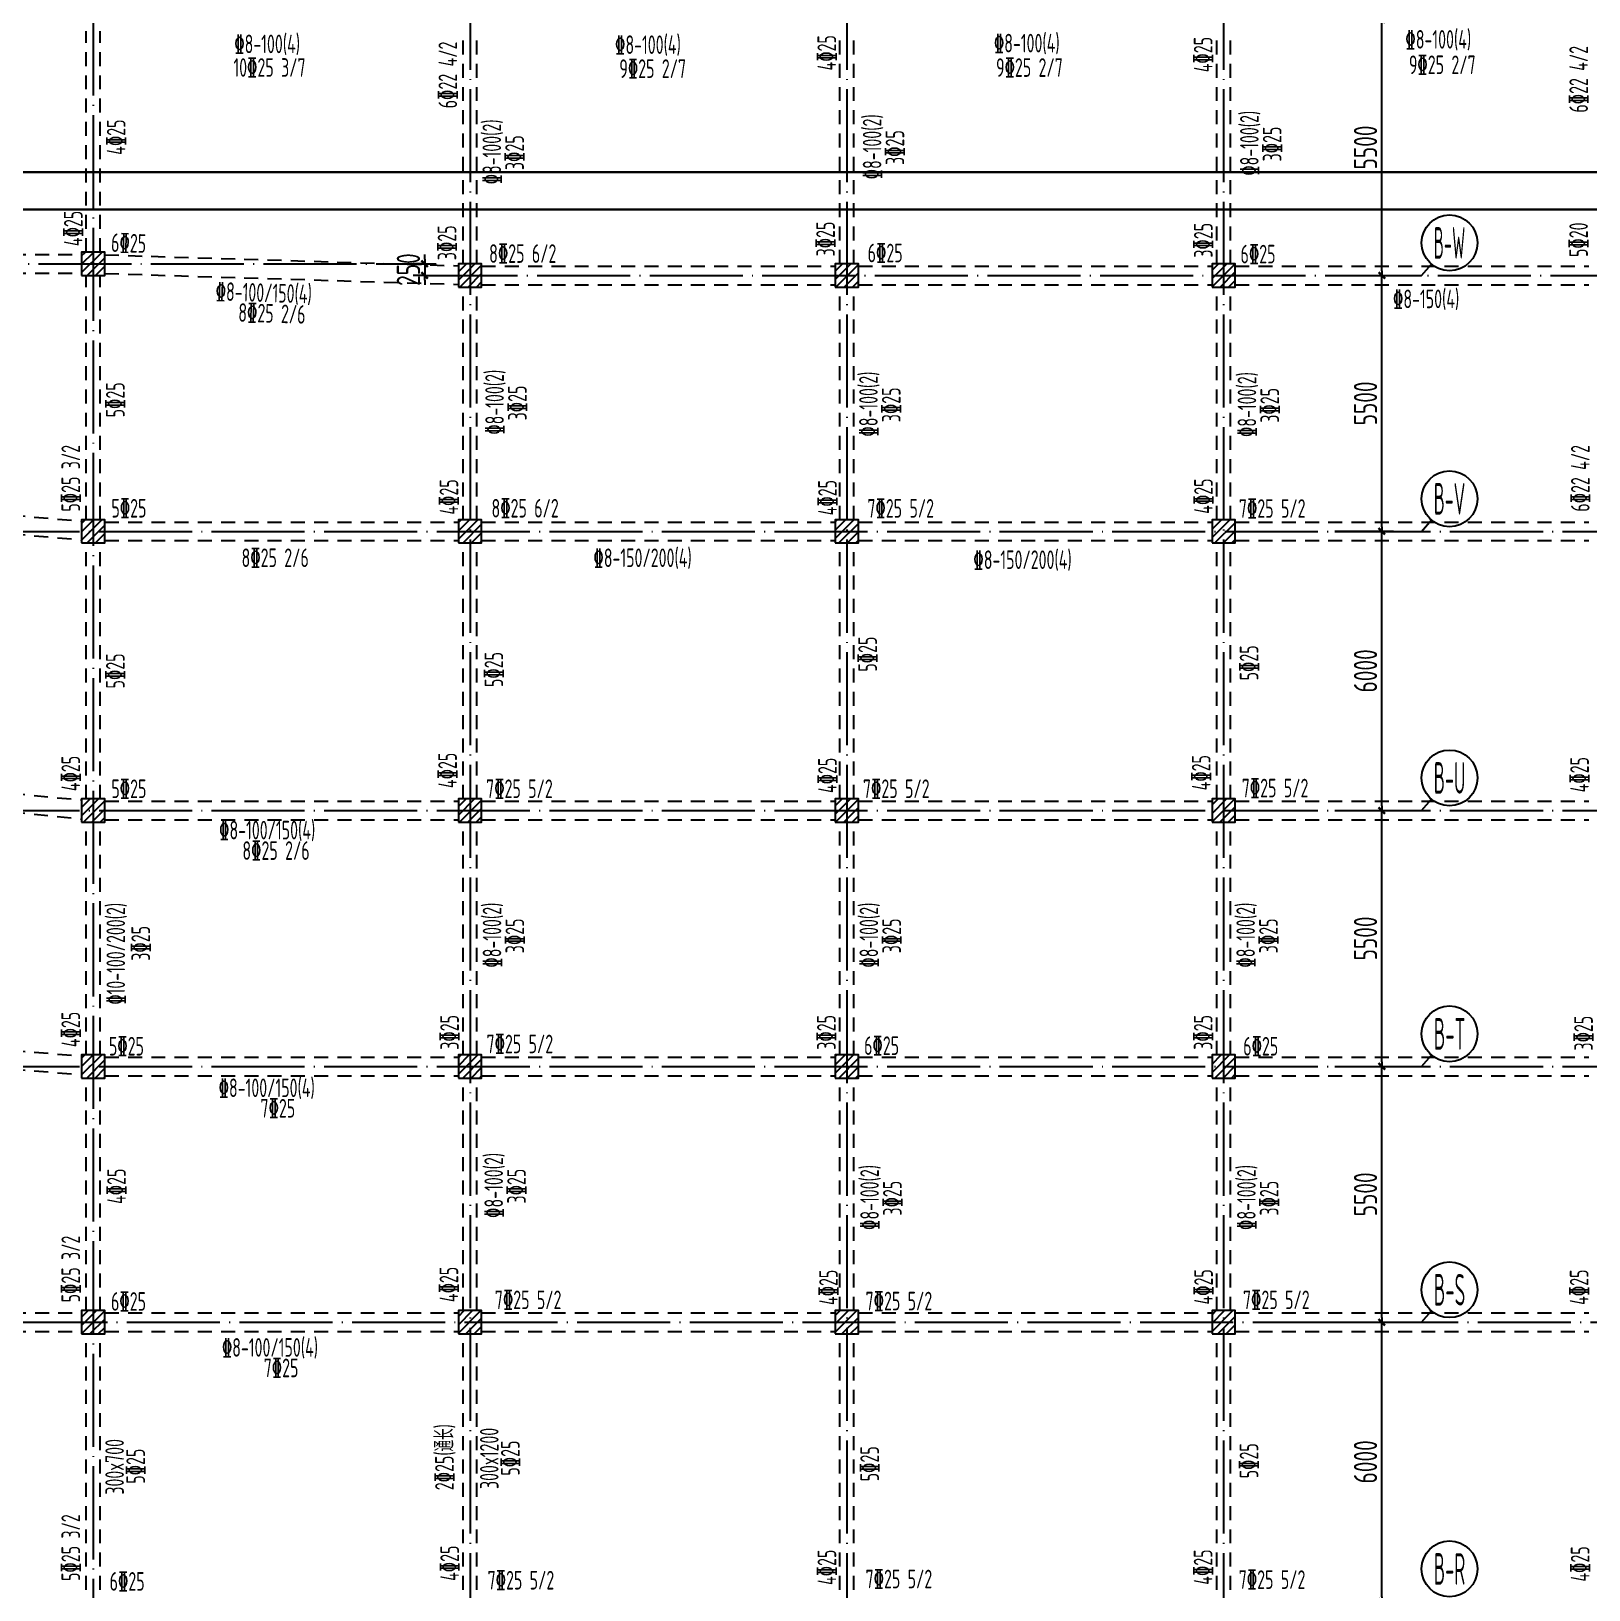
# Model space of a CAD drawing. Header units: millimetres. Extents: x 64473 to 386235, y 427387 to 703525.
# Drawn here: x 239513 to 272996, y 612245 to 645745 of the extents above; entities that cross this region are included whole.
import ezdxf
from ezdxf.enums import TextEntityAlignment as Align

# ---------------------------------------------------------------- set-up
doc = ezdxf.new("R2010")
doc.units = ezdxf.units.MM
doc.header["$LTSCALE"] = 100
doc.header["$PDMODE"] = 35
doc.header["$PDSIZE"] = 200
doc.linetypes.add('3', pattern=[5, 3, -2])
doc.linetypes.add('DOTE', pattern=[2.42, 2, -0.2, 0.02, -0.2])
for name, color, linetype in [('B-TEXT', 7, 'Continuous'), ('COLU', 7, 'Continuous'), ('h斜线-柱', 7, 'Continuous'), ('L-AXIS', 3, 'Continuous'), ('L-dote', 253, 'DOTE'), ('垂直钢筋', 27, 'Continuous'), ('梁虚线', 4, '3'), ('水平钢筋', 30, 'Continuous')]:
    doc.layers.add(name, color=color, linetype=linetype)
doc.styles.add('_TCH_AXIS', font='tssdeng.shx', dxfattribs={"width": 0.7, "bigfont": 'tssdchn.shx'})
doc.styles.add('COMPLEX', font='tssdeng.shx', dxfattribs={"width": 0.7, "bigfont": 'tssdchn.shx'})
doc.styles.get("Standard").update_dxf_attribs({"font": 'tssdeng.shx', "width": 0.7, "bigfont": 'tssdchn.shx'})
doc.styles.add('TSSD_Dimension', font='Tssdeng.shx', dxfattribs={"width": 0.7, "bigfont": 'tssdchn.shx'})
doc.dimstyles.new('TSSD_100_100$0', dxfattribs={"dimtxt": 300, "dimasz": 100, "dimexe": 250, "dimexo": 250, "dimgap": 100, "dimtad": 1, "dimdec": 0, "dimzin": 0, "dimdsep": 46, "dimtxsty": 'TSSD_Dimension', "dimblk": '_tsdbk', "dimblk1": '_tsdbk', "dimblk2": '_tsdbk', "dimsah": 1, "dimcen": 0, "dimclrt": 7, "dimadec": 0, "dimazin": 0, "dimtfac": 1, "dimtdec": 0, "dimtix": 1, "dimtmove": 2, "dimatfit": 3, "dimldrblk": '_tsdbk', "dimfxl": 1, "dimtolj": 1, "dimtzin": 0, "dimarcsym": 0})
pattern_1 = [(45, (-467527.32, -323147.44), (-89.802561, 89.802561), [])]

# ---------------------------------------------------------------- blocks, each defined once
blk = doc.blocks.new('_tsdbk')
blk.add_line((-1, 0), (0, 0))
at = {"const_width": 0.5}
blk.add_lwpolyline([(-0.7, -0.7), (0.7, 0.7)], dxfattribs=at)
blk = doc.blocks.new('*D277')
at = {"layer": 'Defpoints', "color": 0}
for p in [(267284, 645995), (268546, 645995), (267284, 640495)]:
    blk.add_point(p, dxfattribs=at)
at = {"layer": 'L-AXIS', "color": 0, "lineweight": -2}
for p, q in [((267534, 645995), (268796, 645995)), ((268546, 640595), (268546, 645895)), ((267534, 640495), (268796, 640495))]:
    blk.add_line(p, q, dxfattribs=at)
at = {"layer": 'L-AXIS', "color": 0, "lineweight": -2, "xscale": 100, "yscale": 100, "zscale": 100}
for p, rotation in [((268546, 645995), 90), ((268546, 640495), 270)]:
    blk.add_blockref('_tsdbk', p, dxfattribs=dict(at, rotation=rotation))
at = {"layer": 'L-AXIS', "color": 7, "insert": (268196, 643245), "char_height": 500, "attachment_point": 5, "rotation": 90, "style": 'TSSD_Dimension'}
blk.add_mtext('\\A1;5500', dxfattribs=at)
blk = doc.blocks.new('*D314')
at = {"layer": 'Defpoints', "color": 0}
for p in [(248222, 640745), (247972, 640495), (248222, 640495)]:
    blk.add_point(p, dxfattribs=at)
at = {"layer": 'L-AXIS', "color": 0, "lineweight": -2}
for p, q in [((247972, 640845), (247972, 640945)), ((247972, 640745), (247722, 640745)), ((247972, 640745), (247972, 640495)), ((247972, 640495), (247722, 640495)), ((247972, 640395), (247972, 640295))]:
    blk.add_line(p, q, dxfattribs=at)
at = {"layer": 'L-AXIS', "color": 0, "lineweight": -2, "xscale": 100, "yscale": 100, "zscale": 100}
for p, rotation in [((247972, 640745), 270), ((247972, 640495), 90)]:
    blk.add_blockref('_tsdbk', p, dxfattribs=dict(at, rotation=rotation))
at = {"layer": 'L-AXIS', "color": 7, "insert": (247622, 640620), "char_height": 500, "attachment_point": 5, "rotation": 90, "style": 'TSSD_Dimension'}
blk.add_mtext('\\A1;250', dxfattribs=at)
blk = doc.blocks.new('*D315')
at = {"layer": 'Defpoints', "color": 0}
for p in [(267284, 628995), (268546, 628995), (267284, 623495)]:
    blk.add_point(p, dxfattribs=at)
at = {"layer": 'L-AXIS', "color": 0, "lineweight": -2}
for p, q in [((267534, 628995), (268796, 628995)), ((268546, 623595), (268546, 628895)), ((267534, 623495), (268796, 623495))]:
    blk.add_line(p, q, dxfattribs=at)
at = {"layer": 'L-AXIS', "color": 0, "lineweight": -2, "xscale": 100, "yscale": 100, "zscale": 100}
for p, rotation in [((268546, 628995), 90), ((268546, 623495), 270)]:
    blk.add_blockref('_tsdbk', p, dxfattribs=dict(at, rotation=rotation))
at = {"layer": 'L-AXIS', "color": 7, "insert": (268196, 626245), "char_height": 500, "attachment_point": 5, "rotation": 90, "style": 'TSSD_Dimension'}
blk.add_mtext('\\A1;5500', dxfattribs=at)
blk = doc.blocks.new('_AXISO')
blk.add_circle((0, 0), 0.5)
at = {"layer": 'B-TEXT', "style": 'COMPLEX', "width": 1.450893}
blk.add_attdef('A', text='', height=0.56, dxfattribs=at).set_placement((0.249375, -0.28), (0.749375, -0.28), align=Align.FIT)
blk = doc.blocks.new('*D316')
at = {"layer": 'Defpoints', "color": 0}
for p in [(267284, 623495), (268546, 623495), (267284, 617995)]:
    blk.add_point(p, dxfattribs=at)
at = {"layer": 'L-AXIS', "color": 0, "lineweight": -2}
for p, q in [((267534, 623495), (268796, 623495)), ((268546, 618095), (268546, 623395)), ((267534, 617995), (268796, 617995))]:
    blk.add_line(p, q, dxfattribs=at)
at = {"layer": 'L-AXIS', "color": 0, "lineweight": -2, "xscale": 100, "yscale": 100, "zscale": 100}
for p, rotation in [((268546, 623495), 90), ((268546, 617995), 270)]:
    blk.add_blockref('_tsdbk', p, dxfattribs=dict(at, rotation=rotation))
at = {"layer": 'L-AXIS', "color": 7, "insert": (268196, 620745), "char_height": 500, "attachment_point": 5, "rotation": 90, "style": 'TSSD_Dimension'}
blk.add_mtext('\\A1;5500', dxfattribs=at)
blk = doc.blocks.new('*D317')
at = {"layer": 'Defpoints', "color": 0}
for p in [(267284, 617995), (268546, 617995), (267284, 611995)]:
    blk.add_point(p, dxfattribs=at)
at = {"layer": 'L-AXIS', "color": 0, "lineweight": -2}
for p, q in [((267534, 617995), (268796, 617995)), ((268546, 612095), (268546, 617895)), ((267534, 611995), (268796, 611995))]:
    blk.add_line(p, q, dxfattribs=at)
at = {"layer": 'L-AXIS', "color": 0, "lineweight": -2, "xscale": 100, "yscale": 100, "zscale": 100}
for p, rotation in [((268546, 617995), 90), ((268546, 611995), 270)]:
    blk.add_blockref('_tsdbk', p, dxfattribs=dict(at, rotation=rotation))
at = {"layer": 'L-AXIS', "color": 7, "insert": (268196, 614995), "char_height": 500, "attachment_point": 5, "rotation": 90, "style": 'TSSD_Dimension'}
blk.add_mtext('\\A1;6000', dxfattribs=at)
blk = doc.blocks.new('*D318')
at = {"layer": 'Defpoints', "color": 0}
for p in [(267284, 640495), (268546, 640495), (267284, 634995)]:
    blk.add_point(p, dxfattribs=at)
at = {"layer": 'L-AXIS', "color": 0, "lineweight": -2}
for p, q in [((267534, 640495), (268796, 640495)), ((268546, 635095), (268546, 640395)), ((267534, 634995), (268796, 634995))]:
    blk.add_line(p, q, dxfattribs=at)
at = {"layer": 'L-AXIS', "color": 0, "lineweight": -2, "xscale": 100, "yscale": 100, "zscale": 100}
for p, rotation in [((268546, 640495), 90), ((268546, 634995), 270)]:
    blk.add_blockref('_tsdbk', p, dxfattribs=dict(at, rotation=rotation))
at = {"layer": 'L-AXIS', "color": 7, "insert": (268196, 637745), "char_height": 500, "attachment_point": 5, "rotation": 90, "style": 'TSSD_Dimension'}
blk.add_mtext('\\A1;5500', dxfattribs=at)
blk = doc.blocks.new('*D319')
at = {"layer": 'Defpoints', "color": 0}
for p in [(267284, 634995), (268546, 634995), (267284, 628995)]:
    blk.add_point(p, dxfattribs=at)
at = {"layer": 'L-AXIS', "color": 0, "lineweight": -2}
for p, q in [((267534, 634995), (268796, 634995)), ((268546, 629095), (268546, 634895)), ((267534, 628995), (268796, 628995))]:
    blk.add_line(p, q, dxfattribs=at)
at = {"layer": 'L-AXIS', "color": 0, "lineweight": -2, "xscale": 100, "yscale": 100, "zscale": 100}
for p, rotation in [((268546, 634995), 90), ((268546, 628995), 270)]:
    blk.add_blockref('_tsdbk', p, dxfattribs=dict(at, rotation=rotation))
at = {"layer": 'L-AXIS', "color": 7, "insert": (268196, 631995), "char_height": 500, "attachment_point": 5, "rotation": 90, "style": 'TSSD_Dimension'}
blk.add_mtext('\\A1;6000', dxfattribs=at)
blk = doc.blocks.new('后浇带现场')
at = {"color": 6, "lineweight": 30}
for points in [[(714656, 762040), (714656, 738930), (710056, 738930), (710056, 730049), (775507, 730049), (775507, 772730)], [(715456, 762040), (715456, 738130), (710856, 738130), (710856, 730849), (774707, 730849), (774707, 772730)]]:
    blk.add_lwpolyline(points, dxfattribs=at)

msp = doc.modelspace()

# ---------------------------------------------------------------- hatches: boundary and pattern name
at = {"layer": 'h斜线-柱'}
h = msp.add_hatch(dxfattribs=at)
h.set_pattern_fill('ANSI31', color=256, scale=40, style=0)
h.set_pattern_definition(pattern_1)
h.paths.add_polyline_path([(240596.5, 640494.7), (241096.5, 640494.7), (241096.5, 640994.7), (240596.5, 640994.7)])
h = msp.add_hatch(dxfattribs=at)
h.set_pattern_fill('ANSI31', color=256, scale=40, style=0)
h.set_pattern_definition(pattern_1)
h.paths.add_polyline_path([(248696.5, 640244.7), (249196.5, 640244.7), (249196.5, 640744.7), (248696.5, 640744.7)])
h = msp.add_hatch(dxfattribs=at)
h.set_pattern_fill('ANSI31', color=256, scale=40, style=0)
h.set_pattern_definition(pattern_1)
h.paths.add_polyline_path([(256796.5, 640244.7), (257296.5, 640244.7), (257296.5, 640744.7), (256796.5, 640744.7)])
h = msp.add_hatch(dxfattribs=at)
h.set_pattern_fill('ANSI31', color=256, scale=40, style=0)
h.set_pattern_definition(pattern_1)
h.paths.add_polyline_path([(264896.5, 640244.7), (265396.5, 640244.7), (265396.5, 640744.7), (264896.5, 640744.7)])
h = msp.add_hatch(dxfattribs=at)
h.set_pattern_fill('ANSI31', color=256, scale=40, style=0)
h.set_pattern_definition(pattern_1)
h.paths.add_polyline_path([(240596.5, 634744.7), (241096.5, 634744.7), (241096.5, 635244.7), (240596.5, 635244.7)])
h = msp.add_hatch(dxfattribs=at)
h.set_pattern_fill('ANSI31', color=256, scale=40, style=0)
h.set_pattern_definition(pattern_1)
h.paths.add_polyline_path([(248696.5, 634744.7), (249196.5, 634744.7), (249196.5, 635244.7), (248696.5, 635244.7)])
h = msp.add_hatch(dxfattribs=at)
h.set_pattern_fill('ANSI31', color=256, scale=40, style=0)
h.set_pattern_definition(pattern_1)
h.paths.add_polyline_path([(256796.5, 634744.7), (257296.5, 634744.7), (257296.5, 635244.7), (256796.5, 635244.7)])
h = msp.add_hatch(dxfattribs=at)
h.set_pattern_fill('ANSI31', color=256, scale=40, style=0)
h.set_pattern_definition(pattern_1)
h.paths.add_polyline_path([(264896.5, 634744.7), (265396.5, 634744.7), (265396.5, 635244.7), (264896.5, 635244.7)])
h = msp.add_hatch(dxfattribs=at)
h.set_pattern_fill('ANSI31', color=256, scale=40, style=0)
h.set_pattern_definition(pattern_1)
h.paths.add_polyline_path([(240596.5, 628744.7), (241096.5, 628744.7), (241096.5, 629244.7), (240596.5, 629244.7)])
h = msp.add_hatch(dxfattribs=at)
h.set_pattern_fill('ANSI31', color=256, scale=40, style=0)
h.set_pattern_definition(pattern_1)
h.paths.add_polyline_path([(248696.5, 628744.7), (249196.5, 628744.7), (249196.5, 629244.7), (248696.5, 629244.7)])
h = msp.add_hatch(dxfattribs=at)
h.set_pattern_fill('ANSI31', color=256, scale=40, style=0)
h.set_pattern_definition(pattern_1)
h.paths.add_polyline_path([(256796.5, 628744.7), (257296.5, 628744.7), (257296.5, 629244.7), (256796.5, 629244.7)])
h = msp.add_hatch(dxfattribs=at)
h.set_pattern_fill('ANSI31', color=256, scale=40, style=0)
h.set_pattern_definition(pattern_1)
h.paths.add_polyline_path([(264896.5, 628744.7), (265396.5, 628744.7), (265396.5, 629244.7), (264896.5, 629244.7)])
h = msp.add_hatch(dxfattribs=at)
h.set_pattern_fill('ANSI31', color=256, scale=40, style=0)
h.set_pattern_definition(pattern_1)
h.paths.add_polyline_path([(240596.5, 623244.7), (241096.5, 623244.7), (241096.5, 623744.7), (240596.5, 623744.7)])
h = msp.add_hatch(dxfattribs=at)
h.set_pattern_fill('ANSI31', color=256, scale=40, style=0)
h.set_pattern_definition(pattern_1)
h.paths.add_polyline_path([(248696.5, 623244.7), (249196.5, 623244.7), (249196.5, 623744.7), (248696.5, 623744.7)])
h = msp.add_hatch(dxfattribs=at)
h.set_pattern_fill('ANSI31', color=256, scale=40, style=0)
h.set_pattern_definition(pattern_1)
h.paths.add_polyline_path([(256796.5, 623244.7), (257296.5, 623244.7), (257296.5, 623744.7), (256796.5, 623744.7)])
h = msp.add_hatch(dxfattribs=at)
h.set_pattern_fill('ANSI31', color=256, scale=40, style=0)
h.set_pattern_definition(pattern_1)
h.paths.add_polyline_path([(264896.5, 623244.7), (265396.5, 623244.7), (265396.5, 623744.7), (264896.5, 623744.7)])
h = msp.add_hatch(dxfattribs=at)
h.set_pattern_fill('ANSI31', color=256, scale=40, style=0)
h.set_pattern_definition(pattern_1)
h.paths.add_polyline_path([(240596.5, 617744.7), (241096.5, 617744.7), (241096.5, 618244.7), (240596.5, 618244.7)])
h = msp.add_hatch(dxfattribs=at)
h.set_pattern_fill('ANSI31', color=256, scale=40, style=0)
h.set_pattern_definition(pattern_1)
h.paths.add_polyline_path([(248696.5, 617744.7), (249196.5, 617744.7), (249196.5, 618244.7), (248696.5, 618244.7)])
h = msp.add_hatch(dxfattribs=at)
h.set_pattern_fill('ANSI31', color=256, scale=40, style=0)
h.set_pattern_definition(pattern_1)
h.paths.add_polyline_path([(256796.5, 617744.7), (257296.5, 617744.7), (257296.5, 618244.7), (256796.5, 618244.7)])
h = msp.add_hatch(dxfattribs=at)
h.set_pattern_fill('ANSI31', color=256, scale=40, style=0)
h.set_pattern_definition(pattern_1)
h.paths.add_polyline_path([(264896.5, 617744.7), (265396.5, 617744.7), (265396.5, 618244.7), (264896.5, 618244.7)])

# ---------------------------------------------------------------- linework, layer by layer
at = {"layer": 'COLU'}
for points in [[(240596.5, 640494.7), (241096.5, 640494.7), (241096.5, 640994.7), (240596.5, 640994.7)], [(248696.5, 640244.7), (249196.5, 640244.7), (249196.5, 640744.7), (248696.5, 640744.7)], [(256796.5, 640244.7), (257296.5, 640244.7), (257296.5, 640744.7), (256796.5, 640744.7)], [(264896.5, 640244.7), (265396.5, 640244.7), (265396.5, 640744.7), (264896.5, 640744.7)], [(240596.5, 634744.7), (241096.5, 634744.7), (241096.5, 635244.7), (240596.5, 635244.7)], [(248696.5, 634744.7), (249196.5, 634744.7), (249196.5, 635244.7), (248696.5, 635244.7)], [(256796.5, 634744.7), (257296.5, 634744.7), (257296.5, 635244.7), (256796.5, 635244.7)], [(264896.5, 634744.7), (265396.5, 634744.7), (265396.5, 635244.7), (264896.5, 635244.7)], [(240596.5, 628744.7), (241096.5, 628744.7), (241096.5, 629244.7), (240596.5, 629244.7)], [(248696.5, 628744.7), (249196.5, 628744.7), (249196.5, 629244.7), (248696.5, 629244.7)], [(256796.5, 628744.7), (257296.5, 628744.7), (257296.5, 629244.7), (256796.5, 629244.7)], [(264896.5, 628744.7), (265396.5, 628744.7), (265396.5, 629244.7), (264896.5, 629244.7)], [(240596.5, 623244.7), (241096.5, 623244.7), (241096.5, 623744.7), (240596.5, 623744.7)], [(248696.5, 623244.7), (249196.5, 623244.7), (249196.5, 623744.7), (248696.5, 623744.7)], [(256796.5, 623244.7), (257296.5, 623244.7), (257296.5, 623744.7), (256796.5, 623744.7)], [(264896.5, 623244.7), (265396.5, 623244.7), (265396.5, 623744.7), (264896.5, 623744.7)], [(240596.5, 617744.7), (241096.5, 617744.7), (241096.5, 618244.7), (240596.5, 618244.7)], [(248696.5, 617744.7), (249196.5, 617744.7), (249196.5, 618244.7), (248696.5, 618244.7)], [(256796.5, 617744.7), (257296.5, 617744.7), (257296.5, 618244.7), (256796.5, 618244.7)], [(264896.5, 617744.7), (265396.5, 617744.7), (265396.5, 618244.7), (264896.5, 618244.7)]]:
    msp.add_lwpolyline(points, close=True, dxfattribs=at)
at = {"layer": 'L-AXIS'}
for p, q in [((269402, 640494.7), (269611.5, 640739.2)), ((267534.4, 640494.7), (269402, 640494.7)), ((269402, 634994.7), (269611.5, 635239.2)), ((267534.4, 634994.7), (269402, 634994.7)), ((269402, 628994.7), (269611.5, 629239.2)), ((267534.4, 628994.7), (269402, 628994.7)), ((267534.4, 623494.7), (269402, 623494.7)), ((269402, 623494.7), (269611.5, 623739.2)), ((269402, 617994.7), (269611.5, 618239.2)), ((267534.4, 617994.7), (269402, 617994.7))]:
    msp.add_line(p, q, dxfattribs=at)
at = {"layer": 'L-dote', "ltscale": 10}
for p, q in [((240846.5, 677819.9), (240846.5, 532994.7)), ((248946.5, 649336), (248946.5, 532994.7)), ((257046.5, 649336), (257046.5, 527494.7)), ((265146.5, 649336), (265146.5, 522996)), ((191267.2, 640744.7), (248221.5, 640744.7)), ((247969.5, 640494.7), (366607.1, 640494.7)), ((236131.7, 634994.7), (366607.1, 634994.7)), ((236131.7, 628994.7), (366607.1, 628994.7)), ((236131.7, 623494.7), (281346.5, 623494.7)), ((219790.7, 617994.7), (281346.5, 617994.7))]:
    msp.add_line(p, q, dxfattribs=at)
at = {"layer": '梁虚线'}
for p, q in [((240696.5, 640994.7), (240696.5, 645744.7)), ((240996.5, 640994.7), (240996.5, 645744.7)), ((248796.5, 640744.7), (248796.5, 645744.7)), ((249096.5, 640744.7), (249096.5, 645744.7)), ((256896.5, 640744.7), (256896.5, 645744.7)), ((257196.5, 640744.7), (257196.5, 645744.7)), ((264996.5, 640744.7), (264996.5, 645744.7)), ((265296.5, 640744.7), (265296.5, 645744.7)), ((235096.5, 640944.7), (240596.5, 640944.7)), ((241096.5, 640937.1), (248696.5, 640702.5)), ((235096.5, 640544.7), (240596.5, 640544.7)), ((241096.5, 640536.9), (248696.5, 640302.3)), ((249196.5, 640694.7), (256796.5, 640694.7)), ((257296.5, 640694.7), (264896.5, 640694.7)), ((265396.5, 640694.7), (272996.5, 640694.7)), ((240696.5, 635244.7), (240696.5, 640494.7)), ((240996.5, 635244.7), (240996.5, 640494.7)), ((248796.5, 635244.7), (248796.5, 640244.7)), ((249096.5, 635244.7), (249096.5, 640244.7)), ((249196.5, 640294.7), (256796.5, 640294.7)), ((256896.5, 635244.7), (256896.5, 640244.7)), ((257196.5, 635244.7), (257196.5, 640244.7)), ((257296.5, 640294.7), (264896.5, 640294.7)), ((264996.5, 635244.7), (264996.5, 640244.7)), ((265296.5, 635244.7), (265296.5, 640244.7)), ((265396.5, 640294.7), (272996.5, 640294.7)), ((235096.5, 635674.6), (240596.5, 635216.2)), ((235096.5, 635273.2), (240596.5, 634814.8)), ((241096.5, 635194.7), (248696.5, 635194.7)), ((249196.5, 635194.7), (256796.5, 635194.7)), ((257296.5, 635194.7), (264896.5, 635194.7)), ((265396.5, 635194.7), (272996.5, 635194.7)), ((240696.5, 629244.7), (240696.5, 634744.7)), ((240996.5, 629244.7), (240996.5, 634744.7)), ((241096.5, 634794.7), (248696.5, 634794.7)), ((248796.5, 629244.7), (248796.5, 634744.7)), ((249096.5, 629244.7), (249096.5, 634744.7)), ((249196.5, 634794.7), (256796.5, 634794.7)), ((256896.5, 629244.7), (256896.5, 634744.7)), ((257196.5, 629244.7), (257196.5, 634744.7)), ((257296.5, 634794.7), (264896.5, 634794.7)), ((264996.5, 629244.7), (264996.5, 634744.7)), ((265296.5, 629244.7), (265296.5, 634744.7)), ((265396.5, 634794.7), (272996.5, 634794.7)), ((235096.5, 629744.7), (240596.5, 629220.7)), ((235096.5, 629342.9), (240596.5, 628818.9)), ((241096.5, 629194.7), (248696.5, 629194.7)), ((249196.5, 629194.7), (256796.5, 629194.7)), ((257296.5, 629194.7), (264896.5, 629194.7)), ((265396.5, 629194.7), (272996.5, 629194.7)), ((240696.5, 623744.7), (240696.5, 628744.7)), ((240996.5, 623744.7), (240996.5, 628744.7)), ((241096.5, 628794.7), (248696.5, 628794.7)), ((248796.5, 623744.7), (248796.5, 628744.7)), ((249096.5, 623744.7), (249096.5, 628744.7)), ((249196.5, 628794.7), (256796.5, 628794.7)), ((256896.5, 623744.7), (256896.5, 628744.7)), ((257196.5, 623744.7), (257196.5, 628744.7)), ((257296.5, 628794.7), (264896.5, 628794.7)), ((264996.5, 623744.7), (264996.5, 628744.7)), ((265296.5, 623744.7), (265296.5, 628744.7)), ((265396.5, 628794.7), (272996.5, 628794.7)), ((235096.5, 624174.6), (240596.5, 623716.2)), ((235096.5, 623773.2), (240596.5, 623314.8)), ((241096.5, 623694.7), (248696.5, 623694.7)), ((249196.5, 623694.7), (256796.5, 623694.7)), ((257296.5, 623694.7), (264896.5, 623694.7)), ((265396.5, 623694.7), (272996.5, 623694.7)), ((240696.5, 618244.7), (240696.5, 623244.7)), ((240996.5, 618244.7), (240996.5, 623244.7)), ((241096.5, 623294.7), (248696.5, 623294.7)), ((248796.5, 618244.7), (248796.5, 623244.7)), ((249096.5, 618244.7), (249096.5, 623244.7)), ((249196.5, 623294.7), (256796.5, 623294.7)), ((256896.5, 618244.7), (256896.5, 623244.7)), ((257196.5, 618244.7), (257196.5, 623244.7)), ((257296.5, 623294.7), (264896.5, 623294.7)), ((264996.5, 618244.7), (264996.5, 623244.7)), ((265296.5, 618244.7), (265296.5, 623244.7)), ((265396.5, 623294.7), (272996.5, 623294.7)), ((235096.5, 618194.7), (240596.5, 618194.7)), ((241096.5, 618194.7), (248696.5, 618194.7)), ((249196.5, 618194.7), (256796.5, 618194.7)), ((257296.5, 618194.7), (264896.5, 618194.7)), ((265396.5, 618194.7), (272996.5, 618194.7)), ((235096.5, 617794.7), (240596.5, 617794.7)), ((240696.5, 612244.7), (240696.5, 617744.7)), ((240996.5, 612244.7), (240996.5, 617744.7)), ((241096.5, 617794.7), (248696.5, 617794.7)), ((248796.5, 612244.7), (248796.5, 617744.7)), ((249096.5, 612244.7), (249096.5, 617744.7)), ((249196.5, 617794.7), (256796.5, 617794.7)), ((256896.5, 612244.7), (256896.5, 617744.7)), ((257196.5, 612244.7), (257196.5, 617744.7)), ((257296.5, 617794.7), (264896.5, 617794.7)), ((264996.5, 612244.7), (264996.5, 617744.7)), ((265296.5, 612244.7), (265296.5, 617744.7)), ((265396.5, 617794.7), (272996.5, 617794.7))]:
    msp.add_line(p, q, dxfattribs=at)

# ---------------------------------------------------------------- block references
at = {"color": 3, "lineweight": 30}
msp.add_blockref('后浇带现场', (-480910.3, -88135.4), dxfattribs=at)
at = {"layer": 'L-AXIS'}
ref = msp.add_blockref('_AXISO', (270002, 641194.7), dxfattribs=dict(at, xscale=1199.999999999997, yscale=1200, zscale=1200, rotation=359.9996457873818))
ref.add_attrib('A', 'B-W', dxfattribs={"color": 7, "height": 678.82, "rotation": 359.99965, "style": '_TCH_AXIS', "width": 0.3}).set_placement((269662.6, 640855.3), (270341.4, 640855.3), align=Align.FIT)
ref = msp.add_blockref('_AXISO', (270002, 635694.7), dxfattribs=dict(at, xscale=1199.999999999997, yscale=1200, zscale=1200, rotation=359.9996457873818))
ref.add_attrib('A', 'B-V', dxfattribs={"color": 7, "height": 678.82, "rotation": 359.99965, "style": '_TCH_AXIS', "width": 0.318182}).set_placement((269662.6, 635355.3), (270341.4, 635355.3), align=Align.FIT)
ref = msp.add_blockref('_AXISO', (270002, 629694.7), dxfattribs=dict(at, xscale=1199.999999999997, yscale=1200, zscale=1200, rotation=359.9996457873818))
ref.add_attrib('A', 'B-U', dxfattribs={"color": 7, "height": 678.82, "rotation": 359.99965, "style": '_TCH_AXIS', "width": 0.308824}).set_placement((269662.6, 629355.3), (270341.4, 629355.3), align=Align.FIT)
ref = msp.add_blockref('_AXISO', (270002, 624194.7), dxfattribs=dict(at, xscale=1199.999999999997, yscale=1200, zscale=1200, rotation=359.9996457873818))
ref.add_attrib('A', 'B-T', dxfattribs={"color": 7, "height": 678.82, "rotation": 359.99965, "style": '_TCH_AXIS', "width": 0.333333}).set_placement((269662.6, 623855.3), (270341.4, 623855.3), align=Align.FIT)
ref = msp.add_blockref('_AXISO', (270002, 618694.7), dxfattribs=dict(at, xscale=1199.999999999997, yscale=1200, zscale=1200, rotation=359.9996457873818))
ref.add_attrib('A', 'B-S', dxfattribs={"color": 7, "height": 678.82, "rotation": 359.99965, "style": '_TCH_AXIS', "width": 0.33871}).set_placement((269662.6, 618355.3), (270341.4, 618355.3), align=Align.FIT)
ref = msp.add_blockref('_AXISO', (270002, 612694.7), dxfattribs=dict(at, xscale=1199.999999999997, yscale=1200, zscale=1200, rotation=359.9996457873818))
ref.add_attrib('A', 'B-R', dxfattribs={"color": 7, "height": 678.82, "rotation": 359.99965, "style": '_TCH_AXIS', "width": 0.318182}).set_placement((269662.6, 612355.3), (270341.4, 612355.3), align=Align.FIT)

# ---------------------------------------------------------------- texts
at = {"layer": '垂直钢筋', "color": 0, "width": 0.65}
for s, p in [('4%%13325', (256815.4, 644899.7)), ('4%%13325', (264905.5, 644861.9)), ('6%%13322 4/2', (248669.5, 644087.5)), ('6%%13322 4/2', (272977.9, 643994.1)), ('%%1328-100(2)', (257789.9, 642560.8)), ('%%1328-100(2)', (265898.9, 642636.3)), ('4%%13325', (241539.8, 643087)), ('%%1328-100(2)', (249615.2, 642451.3)), ('3%%13325', (258279.8, 642869.2)), ('3%%13325', (266388.9, 642944.8)), ('3%%13325', (250105.1, 642759.8)), ('4%%13325', (240618.5, 641124.4)), ('3%%13325', (248651.6, 640822.7)), ('3%%13325', (256788.8, 640903.7)), ('3%%13325', (264909.1, 640876.7)), ('5%%13320', (272976.2, 640890.5)), ('%%1328-100(2)', (249674.1, 637071.3)), ('%%1328-100(2)', (257710.6, 637030.8)), ('%%1328-100(2)', (265847, 637020.7)), ('5%%13325', (241521.6, 637444)), ('3%%13325', (250164.1, 637379.8)), ('3%%13325', (258200.5, 637339.3)), ('3%%13325', (266336.9, 637329.2)), ('5%%13325 3/2', (240563.8, 635418.4)), ('6%%13322 4/2', (273013.4, 635416)), ('4%%13325', (248692.7, 635354.1)), ('4%%13325', (256830, 635338.5)), ('4%%13325', (264912, 635371)), ('5%%13325', (257693.5, 631978.1)), ('5%%13325', (265892.5, 631790.7)), ('5%%13325', (241521.6, 631617.2)), ('5%%13325', (249658.4, 631647.9)), ('4%%13325', (240563.8, 629410.2)), ('4%%13325', (248663.7, 629476)), ('4%%13325', (264863.8, 629427)), ('4%%13325', (256830, 629369.7)), ('4%%13325', (272996.8, 629384.4)), ('%%13210-100/200(2)', (241532.2, 624818.4)), ('%%1328-100(2)', (249619.9, 625617.5)), ('%%1328-100(2)', (257719.9, 625617.5)), ('%%1328-100(2)', (265819.9, 625617.5)), ('3%%13325', (242067.6, 625765.7)), ('3%%13325', (250109.8, 625926)), ('3%%13325', (258209.8, 625926)), ('3%%13325', (266309.8, 625926)), ('4%%13325', (240563.8, 623909.1)), ('3%%13325', (248706.4, 623851.8)), ('3%%13325', (256806.4, 623851.8)), ('3%%13325', (264906.4, 623851.8)), ('3%%13325', (273082.6, 623834.8)), ('%%1328-100(2)', (249655.9, 620238.6)), ('4%%13325', (241547, 620538.2)), ('3%%13325', (250145.8, 620547)), ('%%1328-100(2)', (257735.3, 619979.4)), ('%%1328-100(2)', (265835.3, 619979.4)), ('3%%13325', (258225.3, 620287.8)), ('3%%13325', (266325.3, 620287.8)), ('5%%13325 3/2', (240563.8, 618422.4)), ('4%%13325', (248692.3, 618427.9)), ('4%%13325', (256852, 618365.1)), ('4%%13325', (264914.1, 618376.6)), ('4%%13325', (272988.1, 618369.5)), ('2%%13325(通长)', (248596.8, 614385.2, 0)), ('300x700', (241506.5, 614290)), ('5%%13325', (250012.8, 614699)), ('5%%13325', (241959.1, 614524.7)), ('5%%13325', (257736.8, 614577.1)), ('5%%13325', (265890.5, 614642)), ('5%%13325 3/2', (240563.8, 612434.8)), ('4%%13325', (248709.2, 612436.8)), ('4%%13325', (256818.4, 612348.1)), ('4%%13325', (264903.9, 612353.8)), ('4%%13325', (273009.4, 612421.3))]:
    msp.add_text(s, height=400, rotation=90, dxfattribs=at).set_placement(p)
at = {"layer": '垂直钢筋', "color": 1, "width": 0.65}
msp.add_text('300x1200', height=400, rotation=90, dxfattribs=at).set_placement((249560.2, 614410.8))
at = {"layer": '水平钢筋', "color": 0, "width": 0.65}
for s, p in [('%%1328-100(4)', (243879.1, 645271.2)), ('%%1328-100(4)', (252064.5, 645254.6)), ('%%1328-100(4)', (260207.4, 645288.1)), ('%%1328-100(4)', (269054, 645368.7)), ('9%%13325 2/7', (269129.2, 644822.3)), ('10%%13325 3/7', (243860.7, 644764.3)), ('9%%13325 2/7', (252156.4, 644739.4)), ('9%%13325 2/7', (260254.3, 644763.1)), ('8%%13325 6/2', (249357.8, 640765.3)), ('6%%13325', (257494.3, 640777.4)), ('6%%13325', (265509.1, 640753.1)), ('%%1328-150(4)', (268787.1, 639790.7)), ('5%%13325', (241237.9, 635291.6)), ('8%%13325 6/2', (249408.7, 635291.6)), ('7%%13325 5/2', (257488.3, 635288.8)), ('7%%13325 5/2', (265474, 635285.7)), ('8%%13325 2/6', (244035.8, 634226.3)), ('%%1328-150/200(4)', (251599.8, 634226.3)), ('%%1328-150/200(4)', (259767.8, 634184.5)), ('5%%13325', (241237.3, 629261.7)), ('7%%13325 5/2', (249292.6, 629263.1)), ('7%%13325 5/2', (257392.6, 629263.1)), ('7%%13325 5/2', (265535.7, 629277.4)), ('%%1328-100/150(4)', (243553.4, 628373.4)), ('8%%13325 2/6', (244054, 627933.4)), ('5%%13325', (241184.1, 623728.7)), ('7%%13325 5/2', (249301.1, 623777.4)), ('6%%13325', (257417.8, 623740.2)), ('6%%13325', (265567.5, 623727.7)), ('%%1328-100/150(4)', (243542.8, 622834.6)), ('7%%13325', (244442.4, 622394.6)), ('6%%13325', (241230, 618243)), ('7%%13325 5/2', (249479.4, 618277.4)), ('7%%13325 5/2', (257449.4, 618251.5)), ('7%%13325 5/2', (265562.4, 618277.4)), ('%%1328-100/150(4)', (243612.5, 617254.5)), ('7%%13325', (244512, 616814.5)), ('6%%13325', (241199.7, 612226.1)), ('7%%13325 5/2', (249324.6, 612251.7)), ('7%%13325 5/2', (257449.2, 612277.4)), ('7%%13325 5/2', (265471, 612264.4))]:
    msp.add_text(s, height=400, dxfattribs=at).set_placement(p)
for s, p in [('6%%13325', (241226.4, 641001.4)), ('%%1328-100/150(4)', (243474, 639955.4)), ('8%%13325 2/6', (243960.8, 639500.2))]:
    msp.add_text(s, height=400, rotation=358.23225, dxfattribs=at).set_placement(p)

# ---------------------------------------------------------------- dimensions: what is measured, and where the dimension line sits
at = {"layer": 'L-AXIS'}
for base, p1, p2, picture, middle in [((268546, 645994.7), (267284.4, 640494.7), (267284.4, 645994.7), '*D277', (268196, 643244.7)), ((247971.9, 640494.7), (248221.5, 640744.7), (248221.5, 640494.7), '*D314', (247621.9, 640619.7)), ((268546, 640494.7), (267284.4, 634994.7), (267284.4, 640494.7), '*D318', (268196, 637744.7)), ((268546, 634994.7), (267284.4, 628994.7), (267284.4, 634994.7), '*D319', (268196, 631994.7)), ((268546, 628994.7), (267284.4, 623494.7), (267284.4, 628994.7), '*D315', (268196, 626244.7)), ((268546, 623494.7), (267284.4, 617994.7), (267284.4, 623494.7), '*D316', (268196, 620744.7)), ((268546, 617994.7), (267284.4, 611994.7), (267284.4, 617994.7), '*D317', (268196, 614994.7))]:
    dim = msp.add_linear_dim(base=base, p1=p1, p2=p2, angle=90, dimstyle='TSSD_100_100$0', override={"dimtxt": 500}, dxfattribs=at)
    dim.commit()
    dim.dimension.update_dxf_attribs({"geometry": picture, "text_midpoint": middle})

doc.saveas('drawing.dxf')
